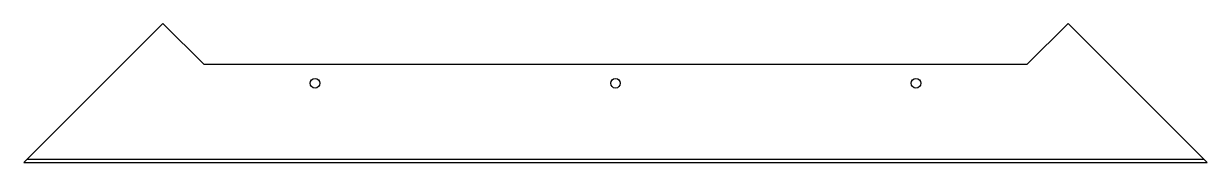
# Model space of a CAD drawing. Header units: millimetres. Extents: x 0 to 2206, y 0 to 260.
import ezdxf

# ---------------------------------------------------------------- set-up
doc = ezdxf.new("R2010")
doc.units = ezdxf.units.MM
doc.layers.add('CORTE', color=7, linetype='Continuous')
doc.layers.add('GRAVACAO', color=3, linetype='Continuous')

msp = doc.modelspace()

# ---------------------------------------------------------------- linework, layer by layer
at = {"layer": 'CORTE'}
msp.add_lwpolyline([(0, 0), (2206, 0), (1946.43, 259.57), (1869.86, 183), (336.14, 183), (259.57, 259.57)], close=True, dxfattribs=at)
for centre in [(543, 148), (1103, 148), (1663, 148)]:
    msp.add_circle(centre, 9, dxfattribs=at)
at = {"layer": 'GRAVACAO'}
msp.add_line((6.33, 6.33), (2199.67, 6.33), dxfattribs=at)

doc.saveas('drawing.dxf')
